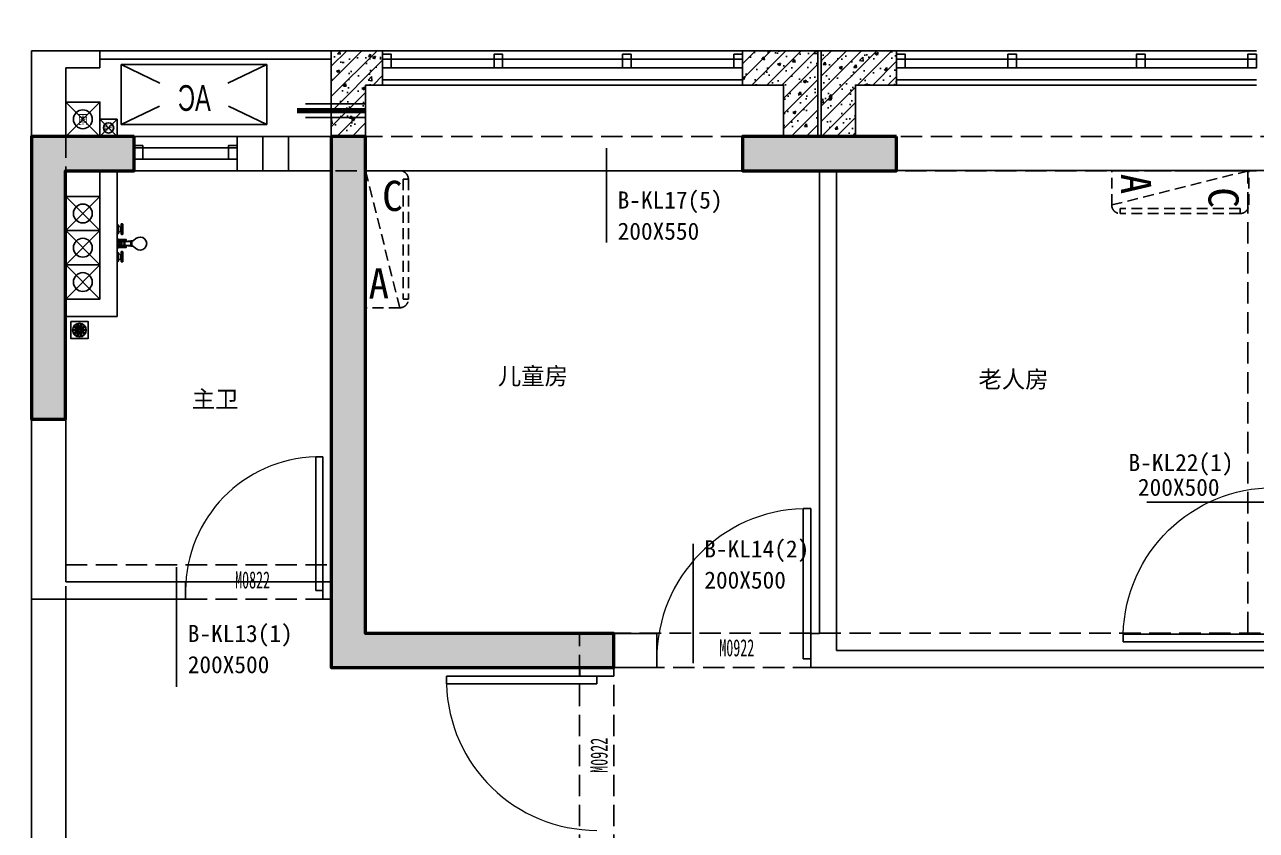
# Model space of a CAD drawing. Header units: millimetres. Extents: x -102565 to 103504, y -132507 to -120.
# Drawn here: x 5559 to 12749, y -26267 to -21564 of the extents above; entities that cross this region are included whole.
import ezdxf
from ezdxf import colors
from ezdxf.entities.mleader import LeaderData, LeaderLine
from ezdxf.enums import TextEntityAlignment as Align
from ezdxf.math import Vec2, Vec3

# ---------------------------------------------------------------- set-up
doc = ezdxf.new("R2010")
doc.units = ezdxf.units.MM
doc.header["$LTSCALE"] = 10
for name, pattern in [('A02-G-MAIN-洋房4号户型_设计区$0$DASH', [0.35, 0.25, -0.1]), ('DASH', [0.35, 0.25, -0.1]), ('HIDDEN', [9.525, 6.35, -3.175])]:
    doc.linetypes.add(name, pattern=pattern)
doc.layers.get('Defpoints').update_dxf_attribs({"color": 9})
for name, color, linetype in [('-B10  平         面  LESS', 3, 'Continuous'), ('-B12  平         地  LESS', 1, 'Continuous'), ('-B1234平 地 天 间  LESS', 7, 'Continuous'), ('-B123平   地   天  LESS', 3, 'Continuous'), ('-B13  平         天  LESS', 1, 'Continuous'), ('-B14  平 面 注 释  LESS', 1, 'Continuous'), ('-B34  天花点位注释  LESS', 1, 'Continuous'), ('-B60  给   排   水  LESS', 2, 'Continuous'), ('A02-G-MAIN-洋房4号户型_设计区$0$A02-G-MAIN-E户型报建_设计区$0$A_EQPM_SMAL(空调室内外机)', 1, 'Continuous'), ('A02-G-MAIN-洋房4号户型_设计区$0$A_DOOR(门)', 3, 'Continuous'), ('A02-G-MAIN-洋房4号户型_设计区$0$A_FLOR_BORD(边缘)', 7, 'Continuous'), ('A02-G-MAIN-洋房4号户型_设计区$0$A_HDWR(配件)', 1, 'Continuous'), ('A02-G-MAIN-洋房4号户型_设计区$0$A_HOLE(洞)', 3, 'Continuous'), ('A02-G-MAIN-洋房4号户型_设计区$0$A_PATN_MATE(图案填充)', 252, 'Continuous'), ('A02-G-MAIN-洋房4号户型_设计区$0$A_WALL_BRIK(砌块墙)', 4, 'Continuous'), ('A02-G-MAIN-洋房4号户型_设计区$0$A_WINDOW(窗)', 3, 'Continuous'), ('A21-G-BASE-D户型放大图_设计区$0$S_COCR_PIPE（冷凝水管）', 30, 'A21-G-BASE-D户型放大图_设计区$0$空调冷凝水管'), ('A21-G-BASE-D户型放大图_设计区$0$S_RAIN_PIPE（雨水管）', 80, 'A21-G-BASE-D户型放大图_设计区$0$雨水管'), ('A21-G-BASE-D户型放大图_设计区$0$S_WSD_VERT_PIPE（给排水立管）', 210, 'Continuous'), ('c-ceilbeam', 5, 'Continuous'), ('S10-G-WACO-D户型COSF_设计区$0$G_COL_HATCH（墙柱填充）', 252, 'Continuous'), ('W20-12-G-SDMN-SF水条件_设计区$0$S_WSD_VERT_PIPE（给排水立管）', 210, 'Continuous'), ('建筑梁位', 1, 'Continuous')]:
    doc.layers.add(name, color=color, linetype=linetype)
doc.layers.add('S10-G-WACO-D户型COSF_设计区$0$G_COL（墙柱）', color=4, linetype='Continuous', lineweight=50)
doc.styles.add('A02-G-MAIN-洋房4号户型_设计区$0$A02-G-MAIN-E户型报建_设计区$0$HZ', font='hysz.shx', dxfattribs={"width": 0.65, "bigfont": 'hyfs.shx'})
doc.styles.add('A21-G-BASE-D户型放大图_设计区$0$HZ', font='hysz.shx', dxfattribs={"width": 0.65, "bigfont": 'hyfs.shx'})
doc.styles.add('LESS标准文字', font='simhei.ttf', dxfattribs={"height": 2})
doc.styles.add('黑体', font='simhei.ttf')
doc.linetypes.add('A21-G-BASE-D户型放大图_设计区$0$空调冷凝水管', pattern='A,2,-0.1,["N",A21-G-BASE-D户型放大图_设计区$0$HZ,S=0.12,R=0,X=-0.06,Y=-0.06],-0.1', length=2.2)
doc.linetypes.add('A21-G-BASE-D户型放大图_设计区$0$雨水管', pattern='A,2,-0.1,["Y",A21-G-BASE-D户型放大图_设计区$0$HZ,S=0.12,R=0,X=-0.055,Y=-0.06],-0.1', length=2.2)
doc.dimstyles.new('标准注释（LESS）', dxfattribs={"dimtxt": 2, "dimasz": 1, "dimexe": 1, "dimexo": 0, "dimgap": 0.6, "dimtad": 1, "dimdec": 0, "dimrnd": 5, "dimzin": 12, "dimtxsty": 'LESS标准文字', "dimblk": 'ARCHTICK', "dimcen": 0, "dimclrd": 1, "dimclre": 1, "dimclrt": 3, "dimadec": 0, "dimazin": 0, "dimtfac": 1, "dimtdec": 0, "dimtix": 1, "dimtofl": 0, "dimtmove": 2, "dimatfit": 3, "dimldrblk": 'DOT', "dimfxl": 4, "dimfxlon": 1, "dimtfill": 1, "dimtolj": 1, "dimarcsym": 0})
pattern_1 = [(45, (-18500.95, -41116.69), (-44.19417, 44.19417), []), (50, (-18500.95, -41116.69), (179.31505, -15.68803), [18.75, -206.25]), (355, (-18500.95, -41116.69), (-34.6878, 188.048), [15, -165]), (100.4514, (-18486, -41118), (144.62735, 172.3599), [15.93505, -175.2855]), (46.1842, (-18500.95, -41066.69), (266.8103, -41.3798), [28.125, -309.375]), (96.6356, (-18478.72, -41070.14), (233.6657, 243.5295), [23.9026, -262.9282]), (351.1842, (-18500.95, -41066.7), (233.6655, 243.5297), [22.5, -247.5]), (21, (-18475.95, -41079.19), (149.22676, -100.6547), [18.75, -206.25]), (326, (-18475.95, -41079.19), (60.8288, 181.2875), [15, -165]), (71.4514, (-18463.51, -41087.58), (210.0557, 80.6326), [15.93505, -175.2855]), (37.5, (-18500.95, -41116.69), (3.03996, 83.22346), [0, -163, 0, -167.5, 0, -165.625]), (7.5, (-18500.95, -41116.69), (65.76738, 98.60293), [0, -95.5, 0, -159.25, 0, -63.125]), (327.5, (-18556.7, -41116.69), (133.45561, -5.63872), [0, -62.5, 0, -195, 0, -258.75]), (317.5, (-18581.7, -41116.69), (145.79654, 25.02625), [0, -81.25, 0, -129.5, 0, -183.75])]

# ---------------------------------------------------------------- blocks, each defined once
blk = doc.blocks.new('_ArchTick')
at = {"color": 0, "linetype": 'ByBlock', "const_width": 0.4}
blk.add_lwpolyline([(-0.5, -0.5), (0.5, 0.5)], dxfattribs=at)
blk = doc.blocks.new('*D1174')
at = {"layer": '-B34  天花点位注释  LESS', "color": 1, "lineweight": -2, "transparency": 16777216}
for p, q in [((27025.3, -24516.3), (27364.4, -24516.3)), ((27314.4, -24516.3), (27314.4, -25116.7)), ((27025.3, -25116.7), (27364.4, -25116.7))]:
    blk.add_line(p, q, dxfattribs=at)
at = {"layer": 'Defpoints', "color": 0, "transparency": 16777216}
for p in [(-850, -120), (-50, -120), (-50, -142.1), (27025.3, -24516.3), (27025.3, -25116.7), (27314.4, -25116.7)]:
    blk.add_point(p, dxfattribs=at)
at = {"layer": '-B34  天花点位注释  LESS', "color": 1, "lineweight": -2, "transparency": 16777216, "xscale": 50, "yscale": 50, "zscale": 50}
for p, rotation in [((27314.4, -24516.3), 90), ((27314.4, -25116.7), 270)]:
    blk.add_blockref('_ArchTick', p, dxfattribs=dict(at, rotation=rotation))
at = {"layer": 'Defpoints', "color": 8, "transparency": 16777216, "insert": (-450, -142.1), "char_height": 30, "attachment_point": 5, "style": 'LESS标准文字'}
blk.add_mtext('\\A1;800', dxfattribs=at)
at = {"layer": '-B34  天花点位注释  LESS', "color": 3, "transparency": 16777216, "insert": (27233.8, -24816.5), "char_height": 100, "attachment_point": 5, "rotation": 90, "style": 'LESS标准文字', "bg_fill": 3, "box_fill_scale": 1.1, "bg_fill_color": 256, "bg_fill_true_color": 13158600, "bg_fill_transparency": 0}
blk.add_mtext('\\A1;600', dxfattribs=at)
blk = doc.blocks.new('_Dot')
at = {"color": 0, "linetype": 'ByBlock', "lineweight": -2}
blk.add_line((-0.5, 0), (-1, 0), dxfattribs=at)
at = {"color": 0, "linetype": 'ByBlock', "const_width": 0.5}
blk.add_lwpolyline([(-0.25, 0, 1), (0.25, 0, 1)], format="xyb", close=True, dxfattribs=at)
blk = doc.blocks.new('ree13212')
at = {"layer": 'c-ceilbeam', "color": 3}
for p, q in [((7667.2, -40227.9), (7667.3, -39676.8)), ((10820.5, -41741.7), (11518.3, -41741.8)), ((8173.2, -42682.8), (8173.2, -41985)), ((5157.9, -42819.5), (5157.9, -42121.7))]:
    blk.add_line(p, q, dxfattribs=at)
at = {"layer": 'W20-12-G-SDMN-SF水条件_设计区$0$S_WSD_VERT_PIPE（给排水立管）', "color": 1, "linetype": 'DASH', "ltscale": 50}
for p, q in [((4310.3, -39607.8), (4310.3, -48407.8)), ((4310.3, -39607.8), (15710.3, -39607.8)), ((4510.3, -39607.8), (4510.3, -48407.8)), ((4510.3, -39807.8), (15510.3, -39807.8)), ((4510.3, -39807.8), (15510.3, -39807.8)), ((11410.3, -42507.8), (11410.3, -39807.8)), ((4510.3, -42107.8), (6060.3, -42107.8)), ((4510.3, -42307.8), (6060.3, -42307.8)), ((7510.3, -46607.8), (7510.3, -42507.8)), ((7510.3, -42507.8), (15510.3, -42507.8)), ((7705.3, -42707.8), (15510.3, -42707.8)), ((7710.3, -46607.8), (7710.3, -42707.8))]:
    blk.add_line(p, q, dxfattribs=at)
at = {"layer": 'c-ceilbeam', "color": 3, "linetype": 'HIDDEN', "style": '黑体'}
for s, p in [('B-KL17(5)', (7732.1, -40029.1)), ('200X550', (7732.1, -40210.9)), ('B-KL22(1)', (10714.3, -41560.9)), ('200X500', (10769.1, -41705.4)), ('B-KL14(2)', (8238, -42065.1)), ('200X500', (8238, -42246.9)), ('B-KL13(1)', (5222.7, -42558.6)), ('200X500', (5222.7, -42740.4))]:
    blk.add_text(s, height=100, rotation=0.00074, dxfattribs=at).set_placement(p)
blk = doc.blocks.new('A02-G-MAIN-洋房4号户型_设计区$0$A02-G-MAIN-E户型报建_设计区$0$A$C70B335D5')
at = {"layer": '-B1234平 地 天 间  LESS', "color": 1}
for p, q in [((-850, 186), (-850, -164)), ((0, 186), (-850, 186)), ((-850, 186), (-623.2, 77)), ((0, 186), (-226.8, 77)), ((0, -164), (0, 186)), ((-627.8, -56.6), (-850, -164)), ((-224.5, -55.8), (0, -164)), ((-850, -164), (0, -164))]:
    blk.add_line(p, q, dxfattribs=at)
at = {"layer": '-B1234平 地 天 间  LESS', "color": 1, "style": 'A02-G-MAIN-洋房4号户型_设计区$0$A02-G-MAIN-E户型报建_设计区$0$HZ', "width": 0.7}
blk.add_text('AC', height=150, rotation=360, dxfattribs=at).set_placement((-523.7, -84))
blk = doc.blocks.new('A02-G-MAIN-洋房4号户型_设计区$0$A$C119D53F7')
at = {"layer": '-B1234平 地 天 间  LESS', "color": 3}
blk.add_lwpolyline([(0, -75), (-200, -75), (-200, 75), (0, 75), (0, -75)], dxfattribs=at)
for points in [[(-200, 75), (0, 0), (0, 75), (-200, 75)], [(-200, -75), (0, 0), (0, -75), (-200, -75)]]:
    blk.add_solid(points, dxfattribs=at)
blk = doc.blocks.new('空调')
at = {"color": 1, "linetype": 'HIDDEN'}
for p, q in [((50, 250), (750, 250)), ((50, 220), (50, 250)), ((50, 220), (750, 220)), ((750, 220), (750, 250)), ((0, 200), (0, 0)), ((0, 0), (800, 200)), ((800, 200), (800, 0))]:
    blk.add_line(p, q, dxfattribs=at)
at = {"linetype": 'HIDDEN'}
blk.add_lwpolyline([(800, 0), (0, 0)], dxfattribs=at)
at = {"color": 1, "linetype": 'HIDDEN'}
for centre, start, end in [((50, 200), 90, 180), ((750, 200), 0, 90)]:
    blk.add_arc(centre, 50, start, end, dxfattribs=at)
at = {"color": 1, "linetype": 'HIDDEN', "style": 'LESS标准文字'}
for s, p in [('C', (235.7, 97.9)), ('A', (746.5, 17.7))]:
    blk.add_text(s, height=176.4, rotation=90.41735, dxfattribs=at).set_placement(p)
blk = doc.blocks.new('A$C322362D0')
at = {"color": 1}
blk.add_lwpolyline([(0, 0), (100, 0), (100, 100), (0, 100)], close=True, dxfattribs=at)
at = {"color": 8}
for points in [[(33.9, 80.5, 0.583908), (26, 74.8), (42.5, 57.4, 0.513659), (45.2, 59.4), (33.9, 80.5)], [(66.1, 80.5), (54.8, 59.4, 0.513659), (57.5, 57.4), (74, 74.8, 0.583908), (66.1, 80.5)], [(16, 55.9), (39.6, 51.6, 0.513659), (40.6, 54.8), (19, 65.2, 0.583908), (16, 55.9)], [(16, 44.1, 0.583908), (19, 34.8), (40.6, 45.2, 0.513659), (39.6, 48.4), (16, 44.1)], [(33.9, 19.5), (45.2, 40.6, 0.513659), (42.5, 42.6), (26, 25.2, 0.583908), (33.9, 19.5)], [(66.1, 19.5, 0.583908), (74, 25.2), (57.5, 42.6, 0.513659), (54.8, 40.6), (66.1, 19.5)], [(81, 65.2), (59.4, 54.8, 0.513659), (60.4, 51.6), (84, 55.9, 0.583908), (81, 65.2)], [(81, 34.8, 0.583908), (84, 44.1), (60.4, 48.4, 0.513659), (59.4, 45.2), (81, 34.8)]]:
    blk.add_lwpolyline(points, format="xyb", dxfattribs=at)
for points in [[(45.1, 84.2), (48.3, 60.4, 0.513659), (51.7, 60.4), (54.9, 84.2, 0.583908)], [(45.1, 15.8, 0.583908), (54.9, 15.8), (51.7, 39.6, 0.513659), (48.3, 39.6)]]:
    blk.add_lwpolyline(points, format="xyb", close=True, dxfattribs=at)
for radius in [40, 6]:
    blk.add_circle((50, 50), radius, dxfattribs=at)
blk = doc.blocks.new('A$C77383034')
at = {"color": 1, "ltscale": 7}
for p, q in [((32.6, 55.8), (32.6, 112.8)), ((27.7, 5), (0, 5)), ((27.7, -5), (0, -5)), ((32.6, -105.6), (32.6, -48.6))]:
    blk.add_line(p, q, dxfattribs=at)
for points in [[(5.9, 109.3), (0, 109.3)], [(0, 109.3), (0, 57.3), (5.9, 57.3)], [(5.9, 57.3), (5.9, 109.3)], [(19.4, 94.1), (19.4, 91.7)], [(19.4, 91.7), (19.4, 83.3)], [(19.4, 74.8), (19.4, 83.3)], [(19.4, 72.4), (19.4, 74.8)], [(23.8, 55.6), (23.8, 111)], [(0, 23), (0, 31.9)], [(1.7, 31.9), (0, 31.9)], [(1.7, 29.9), (0, 29.9)], [(0, -13), (0, 13)], [(1.7, 31.9), (3.1, 23)], [(1.7, 23), (1.7, 31.9)], [(1.7, 0), (1.7, 13)], [(1.7, 0), (1.7, -13)], [(4.6, -12.5), (4.6, 13)], [(27.7, 5), (16.6, 5), (16.6, -5), (27.7, -5)], [(42.7, -12), (27.7, -12), (27.7, 12), (42.7, 12)], [(42.7, 12), (80.7, 15)], [(42.7, 12), (42.7, -12)], [(42.8, 9.5), (80.8, 12.5)], [(44.7, 12), (44.7, -12.2)], [(80.7, 15), (80.7, 0)], [(80.7, -15), (80.7, 0)], [(86.7, 15), (86.7, 0)], [(86.7, -15), (86.7, 0)], [(0, -31.9), (0, -23)], [(1.7, -29.9), (0, -29.9)], [(1.7, -31.9), (0, -31.9)], [(0, -104.1), (0, -52.1), (5.9, -52.1)], [(1.7, -31.9), (3.1, -23)], [(1.7, -23), (1.7, -31.9)], [(4.6, -13), (4.6, -12.5)], [(5.9, -52.1), (5.9, -104.1)], [(19.4, -67.2), (19.4, -69.6)], [(19.4, -69.6), (19.4, -78.1)], [(23.8, -105.8), (23.8, -50.4)], [(42.7, -12), (80.7, -15)], [(42.8, -9.5), (80.8, -12.5)], [(5.9, -104.1), (0, -104.1)], [(19.4, -86.6), (19.4, -78.1)], [(19.4, -89), (19.4, -86.6)]]:
    blk.add_lwpolyline(points, dxfattribs=at)
for points in [[(30.8, 115), (25.4, 115, 0.414214), (23.8, 113.4), (23.8, 111)], [(30.8, 115, -0.472472), (32.6, 112.8)], [(30.8, 53.6), (25.4, 53.6, -0.414214), (23.8, 55.2), (23.8, 57.6)], [(30.8, 53.6, 0.472472), (32.6, 55.8)], [(86.7, 15), (90.4, 15, 0.178333), (96.3, 17.2), (110.1, 28.9)], [(30.8, -46.4), (25.4, -46.4, 0.414214), (23.8, -48), (23.8, -50.4)], [(30.8, -46.4, -0.472472), (32.6, -48.6)], [(86.7, -15), (90.4, -15, -0.178333), (96.3, -17.2), (110.1, -28.9)], [(30.8, -107.8), (25.4, -107.8, -0.414214), (23.8, -106.2), (23.8, -103.8)], [(30.8, -107.8, 0.472472), (32.6, -105.6)]]:
    blk.add_lwpolyline(points, format="xyb", dxfattribs=at)
for points in [[(-0.3, 13), (53.7, 13), (53.7, 23), (-0.3, 23)], [(-0.3, -13), (53.7, -13), (53.7, -23), (-0.3, -23)]]:
    blk.add_lwpolyline(points, close=True, dxfattribs=at)
for centre, radius, start, end in [((32.6, 119.5), 28.6, 200.92905, 242.33803), ((32.6, 47), 28.6, 117.66197, 159.07095), ((19.4, 83.3), 6.99, 50.49717, 90), ((19.4, 83.3), 6.99, 270, 309.50283), ((65.2, 0), 25.5, 151.92751, 208.07249), ((83.7, 11), 5, 53.1301, 126.8699), ((134.7, 0), 38, 229.55423, 130.44577), ((32.6, -41.9), 28.6, 200.92905, 242.33803), ((19.4, -78.1), 6.99, 50.49717, 90), ((83.7, -11), 5, 233.1301, 306.8699), ((32.6, -114.3), 28.6, 117.66197, 159.07095), ((19.4, -78.1), 6.99, 270, 309.50283)]:
    blk.add_arc(centre, radius, start, end, dxfattribs=at)
blk = doc.blocks.new('A02-G-MAIN-洋房4号户型_设计区$0$$DorLib2D$00000001')
for p, q in [((0.45, 0.975), (0.5, 0.975)), ((0.45, 0), (0.45, 0.975)), ((0.5, 0), (0.5, 0.975)), ((0.5, 0), (0.45, 0))]:
    blk.add_line(p, q)
at = {"lineweight": 13}
blk.add_arc((0.475, 0), 0.975, 91.46928, 180, dxfattribs=at)
blk = doc.blocks.new('S10-G-WACO-D户型COSF_设计区')
at = {"layer": 'S10-G-WACO-D户型COSF_设计区$0$G_COL_HATCH（墙柱填充）'}
h = blk.add_hatch(color=0, dxfattribs=at)
h.dxf.hatch_style = 1
h.paths.add_polyline_path([(24700, 18900), (24100, 18900), (24100, 17250), (24300, 17250), (24300, 18700), (24700, 18700)])
h = blk.add_hatch(color=0, dxfattribs=at)
h.dxf.hatch_style = 1
h.paths.add_polyline_path([(25850, 18900), (25850, 15800), (27500, 15800), (27500, 16000), (26050, 16000), (26050, 18900)])
h = blk.add_hatch(color=0, dxfattribs=at)
h.dxf.hatch_style = 1
h.paths.add_polyline_path([(29150, 18900), (28250, 18900), (28250, 18700), (29150, 18700)])
at = {"layer": 'S10-G-WACO-D户型COSF_设计区$0$G_COL（墙柱）'}
blk.add_line((25850, 18700), (25850, 18700), dxfattribs=at)
at = {"layer": 'S10-G-WACO-D户型COSF_设计区$0$G_COL（墙柱）', "color": 0}
for points in [[(24700, 18900), (24100, 18900), (24100, 17250), (24300, 17250), (24300, 18700), (24700, 18700)], [(29150, 18900), (28250, 18900), (28250, 18700), (29150, 18700)]]:
    blk.add_lwpolyline(points, close=True, dxfattribs=at)
at = {"layer": 'S10-G-WACO-D户型COSF_设计区$0$G_COL（墙柱）'}
blk.add_lwpolyline([(25850, 18900), (25850, 15800), (27500, 15800), (27500, 16000), (26050, 16000), (26050, 18900)], close=True, dxfattribs=at)
blk = doc.blocks.new('A21-G-BASE-D户型放大图_设计区$0$冷凝水立管DN50')
at = {"layer": 'A21-G-BASE-D户型放大图_设计区$0$S_WSD_VERT_PIPE（给排水立管）'}
blk.add_circle((0, 0), 30, dxfattribs=at)
at = {"layer": 'Defpoints', "color": 252}
blk.add_lwpolyline([(-50, 50), (50, 50), (50, -50), (-50, -50), (-50, 50), (50, -50), (50, 50), (-50, -50)], dxfattribs=at)
at = {"layer": 'Defpoints', "color": 252, "style": 'A21-G-BASE-D户型放大图_设计区$0$HZ', "width": 0.7}
blk.add_text('冷凝', height=32, dxfattribs=at).set_placement((0.1, -15.3), align=Align.CENTER)
blk = doc.blocks.new('A21-G-BASE-D户型放大图_设计区$0$雨水立管100')
at = {"layer": 'A21-G-BASE-D户型放大图_设计区$0$S_WSD_VERT_PIPE（给排水立管）'}
blk.add_circle((-200, -300.3), 55, dxfattribs=at)
at = {"layer": 'Defpoints', "color": 252}
blk.add_lwpolyline([(-100, -400.3), (-100, -200.3), (-300, -200.3), (-300, -400.3)], close=True, dxfattribs=at)
for points in [[(-300, -200.3), (-100, -400.3)], [(-100, -200.3), (-300, -400.3)]]:
    blk.add_lwpolyline(points, dxfattribs=at)
at = {"layer": 'Defpoints', "color": 252, "style": 'A21-G-BASE-D户型放大图_设计区$0$HZ', "width": 0.7}
blk.add_text('雨', height=62.5, rotation=360, dxfattribs=at).set_placement((-200.8, -334.5), align=Align.CENTER)

msp = doc.modelspace()

# ---------------------------------------------------------------- linework, layer by layer
at = {"layer": '-B1234平 地 天 间  LESS'}
for p, q in [((12799.1, -25216.7), (10299.1, -25216.7)), ((7349.1, -25316.7), (8799.1, -25316.7)), ((7549.1, -25316.7), (7349.1, -25316.7)), ((8799.1, -25316.7), (8799.1, -25366.7)), ((8999.1, -25316.7), (8999.1, -25366.7)), ((8999.1, -25316.7), (9099.1, -25316.7)), ((9099.1, -25316.7), (9249.1, -25316.7)), ((12899.1, -25316.7), (10149.1, -25316.7))]:
    msp.add_line(p, q, dxfattribs=at)
msp.add_lwpolyline([(8799.1, -25366.7), (8999.1, -25366.7)], dxfattribs=at)

# ---------------------------------------------------------------- block references
at = {"layer": 'A02-G-MAIN-洋房4号户型_设计区$0$A_DOOR(门)', "xscale": 900, "yscale": 900, "zscale": -900, "rotation": 90}
msp.add_blockref('A02-G-MAIN-洋房4号户型_设计区$0$$DorLib2D$00000001', (8899.1, -25816.4), dxfattribs=at)

# ---------------------------------------------------------------- texts
at = {"layer": '-B14  平 面 注 释  LESS', "color": 3, "style": 'LESS标准文字', "width": 0.6}
msp.add_text('M0922', height=100, rotation=90, dxfattribs=at).set_placement((8962.1, -25930.5))

# ---------------------------------------------------------------- dimensions: what is measured, and where the dimension line sits
at = {"layer": '-B34  天花点位注释  LESS', "color": 1}
dim = msp.add_linear_dim(base=(27314.4, -25116.7), p1=(27025.3, -24516.3), p2=(27025.3, -25116.7), angle=90, dimstyle='标准注释（LESS）', override={"dimscale": 0, "dimtix": 1, "dimtofl": 0, "dimtmove": 2, "dimatfit": 3, "dimfxl": 8, "dimarcsym": 1}, dxfattribs=at)
dim.commit()
dim.dimension.update_dxf_attribs({"geometry": '*D1174', "text_midpoint": (27233.8, -24816.5)})

# ---------------------------------------------------------------- next in the draw order: hatches: boundary and pattern name
at = {"layer": 'A02-G-MAIN-洋房4号户型_设计区$0$A_PATN_MATE(图案填充)'}
h = msp.add_hatch(dxfattribs=at)
h.set_pattern_fill('钢筋混凝土', color=256, scale=25)
h.set_pattern_definition(pattern_1)
edge = h.paths.add_edge_path()
edge.add_line((7349.1, -22212.3), (7349.1, -21716.7))
edge.add_line((7349.1, -21716.7), (7649.1, -21716.7))
edge.add_line((7649.1, -21716.7), (7649.1, -21916.7))
edge.add_line((7649.1, -21916.7), (7549.1, -21916.7))
edge.add_line((7549.1, -21916.7), (7549.1, -22216.7))
edge.add_line((7549.1, -22216.7), (7349.1, -22216.7))
h = msp.add_hatch(dxfattribs=at)
h.set_pattern_fill('钢筋混凝土', color=256, scale=25)
h.set_pattern_definition(pattern_1)
h.paths.add_polyline_path([(9989.1, -22216.6), (10189.1, -22216.7), (10189.1, -21716.7), (9749.1, -21716.7), (9749.1, -21916.7), (9989.1, -21916.7)])
h = msp.add_hatch(dxfattribs=at)
h.set_pattern_fill('钢筋混凝土', color=256, scale=25)
h.set_pattern_definition(pattern_1)
edge = h.paths.add_edge_path()
edge.add_line((10409.1, -22216.4), (10409.1, -21916.7))
edge.add_line((10409.1, -21916.7), (10649.1, -21916.7))
edge.add_line((10649.1, -21916.7), (10649.1, -21716.7))
edge.add_line((10649.1, -21716.7), (10209.1, -21716.7))
edge.add_line((10209.1, -21716.7), (10209.1, -22216.7))
edge.add_line((10209.1, -22216.7), (10409.1, -22216.7))

# ---------------------------------------------------------------- next in the draw order: linework, layer by layer
at = {"layer": '-B1234平 地 天 间  LESS'}
for p, q in [((5599.1, -21716.7), (5999.1, -21716.7)), ((5599.1, -22316.7), (5599.1, -21716.7)), ((5999.1, -21816.7), (5999.1, -21716.7)), ((7349.1, -22212.3), (7349.1, -21716.7)), ((7349.1, -21716.7), (7649.1, -21716.7)), ((7649.1, -21716.7), (7649.1, -21916.7)), ((10189.1, -21716.7), (10189.1, -22216.5)), ((10209.1, -21716.7), (10209.1, -22216.5)), ((5799.1, -22216.7), (5799.1, -21816.7)), ((5799.1, -21816.7), (5999.1, -21816.7)), ((7649.1, -21916.7), (7549.1, -21916.7)), ((7549.1, -21916.7), (7549.1, -22216.7)), ((9749.1, -22216.7), (10649, -22216.4)), ((5799.1, -22216.7), (7549.1, -22216.7)), ((7549.1, -22216.7), (7349.1, -22216.7)), ((7549.1, -22216.7), (7549.1, -25116.7)), ((9749.1, -22216.7), (9749.1, -22416.7)), ((10649.1, -22416.7), (10649.1, -22216.7)), ((5599.1, -24916.7), (5599.1, -22316.7)), ((5799.1, -22416.7), (7349.1, -22416.7)), ((5799.1, -24816.7), (5799.1, -22416.7)), ((5999.1, -22416.7), (5999.1, -23166.7)), ((6099.1, -22416.7), (6099.1, -23266.7)), ((7349.1, -22416.7), (7349.1, -25316.7)), ((9749.1, -22416.7), (10649.1, -22416.4)), ((10199.1, -22416.7), (10199.1, -25116.7)), ((10299.1, -22416.7), (10299.1, -25216.7)), ((5999.1, -23166.7), (5799.1, -23166.7)), ((6099.1, -23266.7), (5799.1, -23266.7)), ((6499.1, -24816.7), (5799.1, -24816.7)), ((6499.1, -24916.7), (6499.1, -24816.7)), ((7349.1, -24816.7), (7299.1, -24816.7)), ((7299.1, -24816.7), (7299.1, -24916.7)), ((7349.1, -24916.7), (7349.1, -24816.7)), ((5599.1, -29416.7), (5599.1, -24916.7)), ((5599.1, -24916.7), (6499.1, -24916.7)), ((5799.1, -29216.7), (5799.1, -24916.7)), ((7299.1, -24916.7), (7349.1, -24916.7)), ((7549.1, -25116.7), (8999.1, -25116.7)), ((8999.1, -25116.7), (9249.1, -25116.7)), ((8999.1, -25116.7), (8999.1, -25116.7)), ((9249.1, -25316.7), (9249.1, -25116.7)), ((10149.1, -25116.7), (10149.1, -25316.7)), ((10149.1, -25116.7), (10199.1, -25116.7)), ((10199.1, -25116.7), (10149.1, -25116.7)), ((10149.1, -25316.7), (10149.1, -25116.7))]:
    msp.add_line(p, q, dxfattribs=at)
for points in [[(9989.1, -22216.6), (10189.1, -22216.7), (10189.1, -21716.7), (9749.1, -21716.7), (9749.1, -21916.7), (9989.1, -21916.7), (9989.1, -22216.6)], [(10409.1, -22216.4), (10409.1, -21916.7), (10649.1, -21916.7), (10649.1, -21716.7), (10209.1, -21716.7), (10209.1, -22216.7), (10409.1, -22216.7)], [(6199.1, -22416.7), (6199.1, -22216.7)], [(6799.1, -22216.7), (6799.1, -22416.7)]]:
    msp.add_lwpolyline(points, dxfattribs=at)
at = {"layer": '-B1234平 地 天 间  LESS', "color": 252}
for points in [[(5999, -22566.4), (5799, -22566.4), (5799, -22766.4), (5999, -22766.4)], [(5999, -22766.4), (5799, -22766.4), (5799, -22966.4), (5999, -22966.4)], [(5999, -22966.4), (5799, -22966.4), (5799, -23166.4), (5999, -23166.4)]]:
    msp.add_lwpolyline(points, close=True, dxfattribs=at)
for points in [[(5799, -22766.4), (5999, -22566.4)], [(5799, -22566.4), (5999, -22766.4)], [(5799, -22966.4), (5999, -22766.4)], [(5799, -22766.4), (5999, -22966.4)], [(5799, -23166.4), (5999, -22966.4)], [(5799, -22966.4), (5999, -23166.4)]]:
    msp.add_lwpolyline(points, dxfattribs=at)
at = {"layer": '-B1234平 地 天 间  LESS', "color": 1}
for centre in [(5899, -22666.4), (5899, -22866.4), (5899, -23066.4)]:
    msp.add_circle(centre, 55, dxfattribs=at)
at = {"layer": '-B123平   地   天  LESS', "color": 2}
msp.add_line((10622.6, -22416.4), (12799.1, -22416.4), dxfattribs=at)
msp.add_lwpolyline([(7549.1, -22416.7), (9749.1, -22416.7)], dxfattribs=at)
msp.add_lwpolyline([(10189.1, -21716.7), (10209.1, -21716.7)])
at = {"layer": 'A02-G-MAIN-洋房4号户型_设计区$0$A_FLOR_BORD(边缘)'}
msp.add_lwpolyline([(6499.1, -24816.7), (7299.1, -24816.7)], dxfattribs=at)
at = {"layer": 'A02-G-MAIN-洋房4号户型_设计区$0$A_HDWR(配件)'}
for points in [[(5999.1, -21716.7), (7349.1, -21716.7)], [(5999.1, -21766.7), (7349.1, -21766.7)], [(7649.1, -21886.7), (9749.1, -21886.7)], [(7649.1, -21916.7), (9749.1, -21916.7)], [(10649.1, -21886.7), (12749.1, -21886.7)], [(10649.1, -21916.7), (12749.1, -21916.7)]]:
    msp.add_lwpolyline(points, dxfattribs=at)
for points in [[(7649.1, -21816.7), (7699.1, -21816.7), (7699.1, -21736.7), (7649.1, -21736.7)], [(8299.1, -21816.7), (8349.1, -21816.7), (8349.1, -21736.7), (8299.1, -21736.7)], [(9049.1, -21816.7), (9099.1, -21816.7), (9099.1, -21736.7), (9049.1, -21736.7)], [(9699.1, -21816.7), (9749.1, -21816.7), (9749.1, -21736.7), (9699.1, -21736.7)], [(10649.1, -21816.7), (10699.1, -21816.7), (10699.1, -21736.7), (10649.1, -21736.7)], [(11299.1, -21816.7), (11349.1, -21816.7), (11349.1, -21736.7), (11299.1, -21736.7)], [(12049.1, -21816.7), (12099.1, -21816.7), (12099.1, -21736.7), (12049.1, -21736.7)], [(12699.1, -21816.7), (12749.1, -21816.7), (12749.1, -21736.7), (12699.1, -21736.7)], [(6249.1, -22269.7), (6199.1, -22269.7), (6199.1, -22349.7), (6249.1, -22349.7)], [(6799.1, -22269.7), (6749.1, -22269.7), (6749.1, -22349.7), (6799.1, -22349.7)]]:
    msp.add_lwpolyline(points, close=True, dxfattribs=at)
at = {"layer": 'A02-G-MAIN-洋房4号户型_设计区$0$A_HOLE(洞)'}
for p, q in [((7549, -22026.7), (7199, -22026.7)), ((7549, -22106.7), (7199, -22106.7))]:
    msp.add_line(p, q, dxfattribs=at)
at = {"layer": 'A02-G-MAIN-洋房4号户型_设计区$0$A_HOLE(洞)', "color": 3, "linetype": 'A02-G-MAIN-洋房4号户型_设计区$0$DASH', "ltscale": 0.6, "const_width": 30}
msp.add_lwpolyline([(7149, -22066.7), (7549.1, -22066.7)], dxfattribs=at)
at = {"layer": 'A02-G-MAIN-洋房4号户型_设计区$0$A_WALL_BRIK(砌块墙)'}
for p, q in [((7649.1, -21716.7), (7649.1, -21916.7)), ((10189.1, -21716.7), (9749.1, -21716.7)), ((9749.1, -21716.7), (9749.1, -21916.7)), ((10299.1, -21716.7), (10209.1, -21716.7)), ((10649.1, -21716.7), (10299.1, -21716.7)), ((10649.1, -21716.7), (10649.1, -21916.7)), ((7349.1, -21916.7), (7349.1, -22216.7)), ((7649.1, -21916.7), (7549.1, -21916.7)), ((7549.1, -21916.7), (7549.1, -22216.7)), ((9749.1, -21916.7), (9989.1, -21916.7)), ((9989.1, -21916.7), (9989.1, -22216.6)), ((10409.1, -21916.7), (10409.1, -22216.4)), ((10409.1, -21916.7), (10649.1, -21916.7))]:
    msp.add_line(p, q, dxfattribs=at)
at = {"layer": 'A02-G-MAIN-洋房4号户型_设计区$0$A_WINDOW(窗)'}
for p, q in [((6799.1, -22216.7), (6199.1, -22216.7)), ((6799.1, -22283.7), (6199.1, -22283.7)), ((6799.1, -22349.7), (6199.1, -22349.7)), ((6799.1, -22416.7), (6199.1, -22416.7))]:
    msp.add_line(p, q, dxfattribs=at)
for points in [[(7649.1, -21716.7), (9749.1, -21716.7)], [(7649.1, -21766.7), (9749.1, -21766.7)], [(10649.1, -21716.7), (12749.1, -21716.7)], [(10649.1, -21766.7), (12749.1, -21766.7)], [(7649.1, -21816.7), (9749.1, -21816.7)], [(10649.1, -21816.7), (12749.1, -21816.7)]]:
    msp.add_lwpolyline(points, dxfattribs=at)

# ---------------------------------------------------------------- next in the draw order: block references
at = {"layer": '-B10  平         面  LESS'}
msp.add_blockref('A$C77383034', (6099.1, -22841.7), dxfattribs=at)
at = {"layer": '-B12  平         地  LESS', "rotation": 270.00068259203}
msp.add_blockref('A$C322362D0', (5829.1, -23296.7), dxfattribs=at)
at = {"layer": '-B1234平 地 天 间  LESS'}
msp.add_blockref('S10-G-WACO-D户型COSF_设计区', (-18501.3, -41116.7), dxfattribs=at)
at = {"layer": '-B13  平         天  LESS', "extrusion": (0, 0, -1), "xscale": -1, "zscale": -1}
for p, rotation in [((-7549.1, -22416.7), 90), ((-12704.6, -22416.7), 180)]:
    msp.add_blockref('空调', p, dxfattribs=dict(at, rotation=rotation))
at = {"rotation": 90}
msp.add_blockref('A02-G-MAIN-洋房4号户型_设计区$0$A$C119D53F7', (7023.7, -22216.7), dxfattribs=at)
at = {"layer": 'A02-G-MAIN-洋房4号户型_设计区$0$A02-G-MAIN-E户型报建_设计区$0$A_EQPM_SMAL(空调室内外机)', "extrusion": (0, 0, -1), "zscale": -1}
msp.add_blockref('A02-G-MAIN-洋房4号户型_设计区$0$A02-G-MAIN-E户型报建_设计区$0$A$C70B335D5', (-6122.2, -21983.5), dxfattribs=at)
at = {"layer": 'A02-G-MAIN-洋房4号户型_设计区$0$A_DOOR(门)'}
for p, xscale, yscale, zscale in [((6899, -24866.7), 800, 800, 800), ((9699.1, -25266.4), 900, 900, -900)]:
    msp.add_blockref('A02-G-MAIN-洋房4号户型_设计区$0$$DorLib2D$00000001', p, dxfattribs=dict(at, xscale=xscale, yscale=yscale, zscale=zscale))
at = {"layer": 'A02-G-MAIN-洋房4号户型_设计区$0$A_DOOR(门)', "xscale": -900, "yscale": 900, "zscale": 900, "rotation": 90}
msp.add_blockref('A02-G-MAIN-洋房4号户型_设计区$0$$DorLib2D$00000001', (12849.1, -24716.4), dxfattribs=at)
at = {"layer": 'A21-G-BASE-D户型放大图_设计区$0$S_COCR_PIPE（冷凝水管）', "xscale": -1}
msp.add_blockref('A21-G-BASE-D户型放大图_设计区$0$冷凝水立管DN50', (6049.1, -22166.7), dxfattribs=at)
at = {"layer": 'A21-G-BASE-D户型放大图_设计区$0$S_RAIN_PIPE（雨水管）', "xscale": -1}
msp.add_blockref('A21-G-BASE-D户型放大图_设计区$0$雨水立管100', (5699.1, -21816.4), dxfattribs=at)
at = {"layer": '建筑梁位', "color": 1, "linetype": 'Continuous'}
msp.add_blockref('ree13212', (1288.7, 17391.2), dxfattribs=at)

# ---------------------------------------------------------------- next in the draw order: texts
at = {"layer": '-B14  平 面 注 释  LESS', "color": 3, "style": 'LESS标准文字', "width": 0.6}
for s, p in [('M0822', (6787.8, -24854.8)), ('M0922', (9614.2, -25250.8))]:
    msp.add_text(s, height=100, dxfattribs=at).set_placement(p)
at = {"layer": '-B14  平 面 注 释  LESS', "color": 3, "char_height": 100, "width": 936.061, "attachment_point": 1, "style": 'LESS标准文字'}
for s, insert in [('\\pi259.04;儿童房', (8062.4, -23565.2)), ('\\pi259.32;老人房', (10867.4, -23584.2)), ('\\pi331.79;主卫', (6203.1, -23699.8))]:
    msp.add_mtext(s, dxfattribs=dict(at, insert=insert))

# ---------------------------------------------------------------- next in the draw order: leaders
at = {"layer": '-B60  给   排   水  LESS'}
ml = msp.add_multileader_mtext('Standard', dxfattribs=at)
ml.set_content('沐浴冷热水给水接口H=1100', color=3, style='LESS标准文字')
ml.set_leader_properties(color=1)
ml.set_arrow_properties(name='DOT')
ml.build(insert=Vec2(0, 0))
ml.multileader.update_dxf_attribs({"dogleg_length": 5, "arrow_head_size": 50, "scale": 50})
ctx = ml.context
ctx.base_point, ctx.scale, ctx.char_height, ctx.arrow_head_size, ctx.landing_gap_size, ctx.plane_origin = Vec3(22382.8, -23101.3), 50, 100, 50, 100, Vec3(26752.3, -23884.7)
ctx.text_align_type = 2
notes = []
notes.append((ctx, [(1, (1, 1, 0), (23798.1, -23101.3), (-1, 0), 363.1, [(1, [(25108.8, -22915.1), (25125.1, -22763.9)], 0, [])])]))
ctx.mtext.insert, ctx.mtext.width, ctx.mtext.alignment, ctx.mtext.flow_direction = Vec3(23335.1, -23043.8), 988.093, 3, 5
ml = msp.add_multileader_mtext('Standard', dxfattribs=at)
ml.set_content('坐便器给水H=200', color=3, style='LESS标准文字')
ml.set_leader_properties(color=1)
ml.set_arrow_properties(name='DOT')
ml.build(insert=Vec2(0, 0))
ml.multileader.update_dxf_attribs({"dogleg_length": 5, "arrow_head_size": 50, "scale": 50})
ctx = ml.context
ctx.base_point, ctx.scale, ctx.char_height, ctx.arrow_head_size, ctx.landing_gap_size, ctx.plane_origin = Vec3(31356.5, -24430.9), 50, 100, 50, 100, Vec3(32691.1, -22200)
ctx.text_align_type = 2
notes.append((ctx, [(0, (1, 1, 0), (32545.8, -24430.9), (-1, 0), 283.1, [(0, [(33265.4, -23436.7)], 0, [])])]))
ctx.mtext.insert, ctx.mtext.width, ctx.mtext.alignment, ctx.mtext.flow_direction = Vec3(32162.7, -24380.7), 988.093, 3, 5
ml = msp.add_multileader_mtext('Standard', dxfattribs=at)
ml.set_content('坐便器排污口', color=3, style='LESS标准文字')
ml.set_leader_properties(color=1)
ml.set_arrow_properties(name='DOT')
ml.build(insert=Vec2(0, 0))
ml.multileader.update_dxf_attribs({"dogleg_length": 5, "arrow_head_size": 50, "scale": 50})
ctx = ml.context
ctx.base_point, ctx.scale, ctx.char_height, ctx.arrow_head_size, ctx.landing_gap_size, ctx.plane_origin = Vec3(22401.9, -23662.7), 50, 100, 50, 100, Vec3(25981.1, -22147.1)
ctx.text_align_type = 2
notes.append((ctx, [(1, (1, 1, 0), (23902, -23662.7), (-1, 0), 466.9, [(0, [(25044.9, -23667)], 0, [])])]))
ctx.mtext.insert, ctx.mtext.width, ctx.mtext.alignment, ctx.mtext.flow_direction = Vec3(23335.1, -23604.9), 988.093, 3, 5
ml = msp.add_multileader_mtext('Standard', dxfattribs=at)
ml.set_content('坐便器排污口', color=3, style='LESS标准文字')
ml.set_leader_properties(color=1)
ml.set_arrow_properties(name='DOT')
ml.build(insert=Vec2(0, 0))
ml.multileader.update_dxf_attribs({"dogleg_length": 5, "arrow_head_size": 50, "scale": 50})
ctx = ml.context
ctx.base_point, ctx.scale, ctx.char_height, ctx.arrow_head_size, ctx.landing_gap_size, ctx.plane_origin = Vec3(31337.6, -24836.5), 50, 100, 50, 100, Vec3(35958.3, -21807.8)
ctx.text_align_type = 2
notes.append((ctx, [(1, (1, 1, 0), (32653.9, -24836.5), (-1, 0), 283.1, [(0, [(33072.6, -23736.7)], 0, [])])]))
ctx.mtext.insert, ctx.mtext.width, ctx.mtext.alignment, ctx.mtext.flow_direction = Vec3(32270.7, -24778.6), 988.093, 3, 5
ml = msp.add_multileader_mtext('Standard', dxfattribs=at)
ml.set_content('坐便器给水H=200', color=3, style='LESS标准文字')
ml.set_leader_properties(color=1)
ml.set_arrow_properties(name='DOT')
ml.build(insert=Vec2(0, 0))
ml.multileader.update_dxf_attribs({"dogleg_length": 5, "arrow_head_size": 50, "scale": 50})
ctx = ml.context
ctx.base_point, ctx.scale, ctx.char_height, ctx.arrow_head_size, ctx.landing_gap_size, ctx.plane_origin = Vec3(22528.9, -24187.8), 50, 100, 50, 100, Vec3(25981.1, -22542)
ctx.text_align_type = 2
notes.append((ctx, [(1, (1, 1, 0), (23770.4, -24187.8), (-1, 0), 335.3, [(0, [(24820.7, -23960.3)], 0, [])])]))
ctx.mtext.insert, ctx.mtext.width, ctx.mtext.alignment, ctx.mtext.flow_direction = Vec3(23335.1, -24137.6), 988.093, 3, 5
ml = msp.add_multileader_mtext('Standard', dxfattribs=at)
ml.set_content('洗手台冷热水给水接口H=550', color=3, style='LESS标准文字')
ml.set_leader_properties(color=1)
ml.set_arrow_properties(name='DOT')
ml.build(insert=Vec2(0, 0))
ml.multileader.update_dxf_attribs({"dogleg_length": 5, "arrow_head_size": 50, "scale": 50})
ctx = ml.context
ctx.base_point, ctx.scale, ctx.char_height, ctx.arrow_head_size, ctx.landing_gap_size, ctx.plane_origin = Vec3(22314.3, -24819), 50, 100, 50, 100, Vec3(26507.3, -25199.6)
ctx.text_align_type = 2
notes.append((ctx, [(1, (1, 1, 0), (23883.7, -24819), (-1, 0), 448.6, [(1, [(24963.4, -24500.9), (24961.1, -24350.9)], 0, [])])]))
ctx.mtext.insert, ctx.mtext.width, ctx.mtext.alignment, ctx.mtext.flow_direction = Vec3(23335.1, -24761.5), 988.093, 3, 5
ml = msp.add_multileader_mtext('Standard', dxfattribs=at)
ml.set_content('清洁水龙头H=700', color=3, style='LESS标准文字')
ml.set_leader_properties(color=1)
ml.set_arrow_properties(name='DOT')
ml.build(insert=Vec2(0, 0))
ml.multileader.update_dxf_attribs({"dogleg_length": 5, "arrow_head_size": 50, "scale": 50})
ctx = ml.context
ctx.base_point, ctx.scale, ctx.char_height, ctx.arrow_head_size, ctx.landing_gap_size, ctx.plane_origin = Vec3(35971.4, -25893.1), 50, 100, 50, 100, Vec3(37304.9, -23662.1)
ctx.text_align_type = 2
notes.append((ctx, [(0, (1, 1, 0), (37159.6, -25893.1), (-1, 0), 283.1, [(0, [(37933.5, -25107.2)], 0, [])])]))
ctx.mtext.insert, ctx.mtext.width, ctx.mtext.alignment, ctx.mtext.flow_direction = Vec3(36776.5, -25842.8), 988.093, 3, 5
for ctx, leaders in notes:
    for number, flags, end, landing, length, lines in leaders:
        leader = LeaderData()
        leader.index, (leader.has_last_leader_line, leader.has_dogleg_vector, leader.attachment_direction) = number, flags
        leader.last_leader_point, leader.dogleg_vector, leader.dogleg_length = Vec3(end), Vec3(landing), length
        for number, points, colour, breaks in lines:
            line = LeaderLine()
            line.index, line.vertices, line.color, line.breaks = number, Vec3.list(points), colors.encode_raw_color(colour), breaks
            leader.lines.append(line)
        ctx.leaders.append(leader)

doc.saveas('drawing.dxf')
